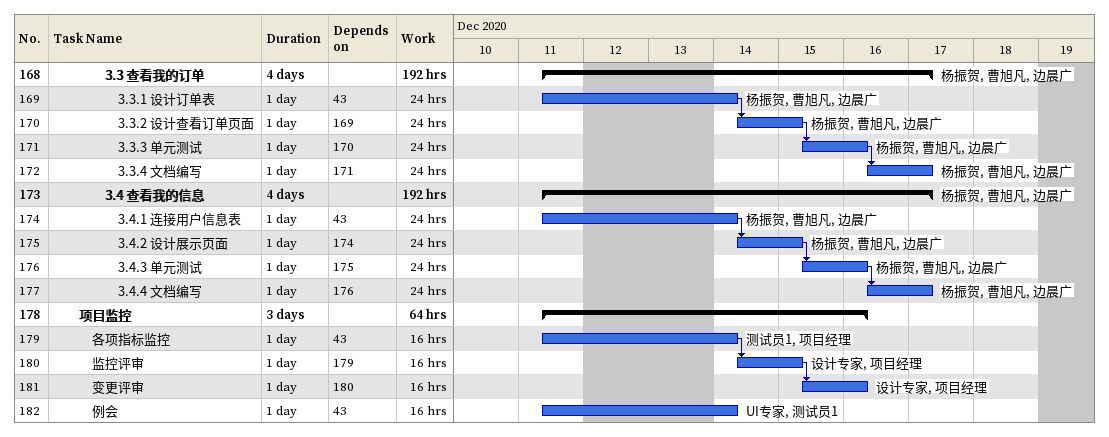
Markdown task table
| ID | Level | Task | Duration | Start | Finish | Predecessors | Resources | Work (h) |
|---|---|---|---|---|---|---|---|---|
| 168 | 5 | **3.3 查看我的订单** | 4d | 2020-12-11 | 2020-12-17 |  | 杨振贺, 曹旭凡, 边晨广 | 192 |
| 169 | 6 | 3.3.1 设计订单表 | 1d | 2020-12-11 | 2020-12-14 | 43 | 杨振贺, 曹旭凡, 边晨广 | 24 |
| 170 | 6 | 3.3.2 设计查看订单页面 | 1d | 2020-12-14 | 2020-12-15 | 169 | 杨振贺, 曹旭凡, 边晨广 | 24 |
| 171 | 6 | 3.3.3 单元测试 | 1d | 2020-12-15 | 2020-12-16 | 170 | 杨振贺, 曹旭凡, 边晨广 | 24 |
| 172 | 6 | 3.3.4 文档编写 | 1d | 2020-12-16 | 2020-12-17 | 171 | 杨振贺, 曹旭凡, 边晨广 | 24 |
| 173 | 5 | **3.4 查看我的信息** | 4d | 2020-12-11 | 2020-12-17 |  | 杨振贺, 曹旭凡, 边晨广 | 192 |
| 174 | 6 | 3.4.1 连接用户信息表 | 1d | 2020-12-11 | 2020-12-14 | 43 | 杨振贺, 曹旭凡, 边晨广 | 24 |
| 175 | 6 | 3.4.2 设计展示页面 | 1d | 2020-12-14 | 2020-12-15 | 174 | 杨振贺, 曹旭凡, 边晨广 | 24 |
| 176 | 6 | 3.4.3 单元测试 | 1d | 2020-12-15 | 2020-12-16 | 175 | 杨振贺, 曹旭凡, 边晨广 | 24 |
| 177 | 6 | 3.4.4 文档编写 | 1d | 2020-12-16 | 2020-12-17 | 176 | 杨振贺, 曹旭凡, 边晨广 | 24 |
| 178 | 3 | **项目监控** | 3d | 2020-12-11 | 2020-12-16 |  |  | 64 |
| 179 | 4 | 各项指标监控 | 1d | 2020-12-11 | 2020-12-14 | 43 | 测试员1, 项目经理 | 16 |
| 180 | 4 | 监控评审 | 1d | 2020-12-14 | 2020-12-15 | 179 | 设计专家, 项目经理 | 16 |
| 181 | 4 | 变更评审 | 1d | 2020-12-15 | 2020-12-16 | 180 | 设计专家, 项目经理 | 16 |
| 182 | 4 | 例会 | 1d | 2020-12-11 | 2020-12-14 | 43 | UI专家, 测试员1 | 16 |
